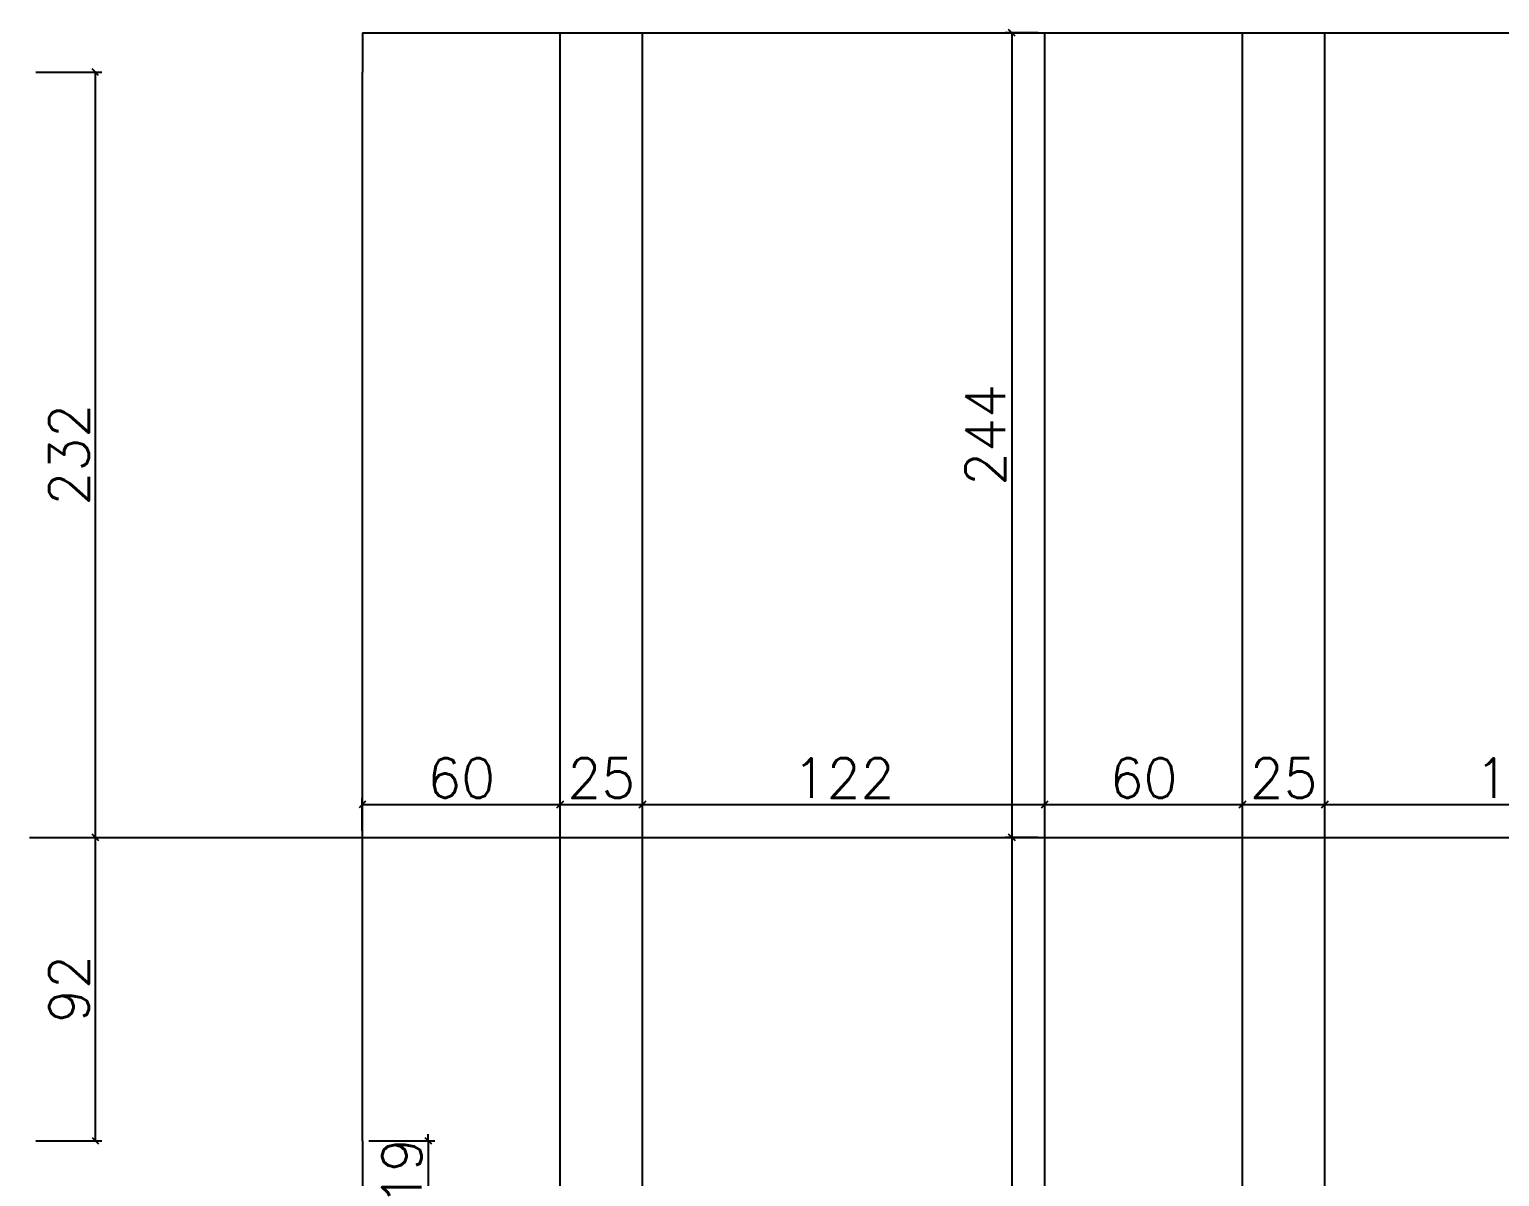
# Model space of a CAD drawing. Extents: x -40810 to 33675, y -2018 to 21213.
# Drawn here: x 13859.9 to 14305.9, y 14821.1 to 15169 of the extents above; entities that cross this region are included whole.
import ezdxf

# ---------------------------------------------------------------- set-up
doc = ezdxf.new("R2010")
doc.units = 0
doc.layers.get('0').update_dxf_attribs({"color": 1, "lineweight": 9})
doc.layers.add('P-NOTAS', color=7, linetype='Continuous')
doc.layers.add('Painéis', color=255, linetype='Continuous')
doc.styles.add('Romans', font='romans.shx', dxfattribs={"height": 12})
doc.dimstyles.new('cotas', dxfattribs={"dimtxt": 9, "dimasz": 2, "dimexe": 2, "dimexo": 2, "dimgap": 2, "dimtad": 1, "dimdec": 1, "dimzin": 12, "dimdsep": 46, "dimtxsty": 'Romans', "dimblk": 'OBLIQUE', "dimcen": 9, "dimclrd": 4, "dimclre": 4, "dimclrt": 240, "dimaunit": 1, "dimadec": 8, "dimazin": 3, "dimtfac": 1, "dimtdec": 1, "dimtix": 1, "dimtmove": 0, "dimatfit": 2, "dimldrblk": 'OBLIQUE', "dimfxl": 1, "dimtolj": 1, "dimtzin": 0, "dimlwd": -1, "dimlwe": -1, "dimarcsym": 0})

# ---------------------------------------------------------------- blocks, each defined once
blk = doc.blocks.new('_Oblique')
at = {"color": 0, "linetype": 'ByBlock', "lineweight": -2}
blk.add_line((-0.5, -0.5), (0.5, 0.5), dxfattribs=at)
blk = doc.blocks.new('*D3854')
at = {"layer": 'Defpoints', "color": 0, "linetype": 'Continuous', "ltscale": 30, "transparency": 16777216}
for p in [(13859.91, 14924.01), (13859.91, 14832.03), (13879.91, 14832.03)]:
    blk.add_point(p, dxfattribs=at)
at = {"layer": 'P-NOTAS', "color": 4, "linetype": 'Continuous', "ltscale": 30, "transparency": 16777216}
for p, q in [((13861.91, 14924.01), (13881.91, 14924.01)), ((13879.91, 14924.01), (13879.91, 14832.03)), ((13861.91, 14832.03), (13881.91, 14832.03))]:
    blk.add_line(p, q, dxfattribs=at)
at = {"layer": 'P-NOTAS', "color": 4, "linetype": 'Continuous', "ltscale": 30, "transparency": 16777216, "xscale": 2, "yscale": 2, "zscale": 2}
for p, rotation in [((13879.91, 14924.01), 90), ((13879.91, 14832.03), 270)]:
    blk.add_blockref('_Oblique', p, dxfattribs=dict(at, rotation=rotation))
at = {"layer": 'P-NOTAS', "color": 240, "linetype": 'Continuous', "ltscale": 30, "transparency": 16777216, "insert": (13871.91, 14878.02), "char_height": 12, "attachment_point": 5, "rotation": 90, "style": 'Romans'}
blk.add_mtext('\\A1;92', dxfattribs=at)
blk = doc.blocks.new('*D3856')
at = {"layer": 'Defpoints', "color": 0, "linetype": 'Continuous', "ltscale": 30, "transparency": 16777216}
for p in [(13960.91, 14832.03), (13960.91, 14813.03), (13980.91, 14813.03)]:
    blk.add_point(p, dxfattribs=at)
at = {"layer": 'P-NOTAS', "color": 4, "linetype": 'Continuous', "ltscale": 30, "transparency": 16777216}
for p, q in [((13980.91, 14832.03), (13980.91, 14834.03)), ((13962.91, 14832.03), (13982.91, 14832.03)), ((13980.91, 14832.03), (13980.91, 14813.03)), ((13962.91, 14813.03), (13982.91, 14813.03)), ((13980.91, 14813.03), (13980.91, 14811.03))]:
    blk.add_line(p, q, dxfattribs=at)
at = {"layer": 'P-NOTAS', "color": 4, "linetype": 'Continuous', "ltscale": 30, "transparency": 16777216, "xscale": 2, "yscale": 2, "zscale": 2}
for p, rotation in [((13980.91, 14832.03), 270), ((13980.91, 14813.03), 90)]:
    blk.add_blockref('_Oblique', p, dxfattribs=dict(at, rotation=rotation))
at = {"layer": 'P-NOTAS', "color": 240, "linetype": 'Continuous', "ltscale": 30, "transparency": 16777216, "insert": (13972.91, 14822.53), "char_height": 12, "attachment_point": 5, "rotation": 90, "style": 'Romans'}
blk.add_mtext('\\A1;19', dxfattribs=at)
blk = doc.blocks.new('*D3857')
at = {"layer": 'Defpoints', "color": 0, "linetype": 'Continuous', "ltscale": 30, "transparency": 16777216}
for p in [(13859.91, 15156.02), (13859.91, 14924.01), (13879.91, 14924.01)]:
    blk.add_point(p, dxfattribs=at)
at = {"layer": 'P-NOTAS', "color": 4, "linetype": 'Continuous', "ltscale": 30, "transparency": 16777216}
for p, q in [((13861.91, 15156.02), (13881.91, 15156.02)), ((13879.91, 15156.02), (13879.91, 14924.01)), ((13861.91, 14924.01), (13881.91, 14924.01))]:
    blk.add_line(p, q, dxfattribs=at)
at = {"layer": 'P-NOTAS', "color": 4, "linetype": 'Continuous', "ltscale": 30, "transparency": 16777216, "xscale": 2, "yscale": 2, "zscale": 2}
for p, rotation in [((13879.91, 15156.02), 90), ((13879.91, 14924.01), 270)]:
    blk.add_blockref('_Oblique', p, dxfattribs=dict(at, rotation=rotation))
at = {"layer": 'P-NOTAS', "color": 240, "linetype": 'Continuous', "ltscale": 30, "transparency": 16777216, "insert": (13871.91, 15040.02), "char_height": 12, "attachment_point": 5, "rotation": 90, "style": 'Romans'}
blk.add_mtext('\\A1;232', dxfattribs=at)
blk = doc.blocks.new('*D3858')
at = {"layer": 'Defpoints', "color": 0, "linetype": 'Continuous', "ltscale": 30, "transparency": 16777216}
for p in [(14167.91, 14924.01), (14157.91, 14680.01), (14167.91, 14680.01)]:
    blk.add_point(p, dxfattribs=at)
at = {"layer": 'P-NOTAS', "color": 4, "linetype": 'Continuous', "ltscale": 30, "transparency": 16777216}
for p, q in [((14165.91, 14924.01), (14155.91, 14924.01)), ((14157.91, 14924.01), (14157.91, 14680.01)), ((14165.91, 14680.01), (14155.91, 14680.01))]:
    blk.add_line(p, q, dxfattribs=at)
at = {"layer": 'P-NOTAS', "color": 4, "linetype": 'Continuous', "ltscale": 30, "transparency": 16777216, "xscale": 2, "yscale": 2, "zscale": 2}
for p, rotation in [((14157.91, 14924.01), 90), ((14157.91, 14680.01), 270)]:
    blk.add_blockref('_Oblique', p, dxfattribs=dict(at, rotation=rotation))
at = {"layer": 'P-NOTAS', "color": 240, "linetype": 'Continuous', "ltscale": 30, "transparency": 16777216, "insert": (14149.91, 14802.01), "char_height": 12, "attachment_point": 5, "rotation": 90, "style": 'Romans'}
blk.add_mtext('\\A1;244', dxfattribs=at)
blk = doc.blocks.new('*D3859')
at = {"layer": 'Defpoints', "color": 0, "linetype": 'Continuous', "ltscale": 30, "transparency": 16777216}
for p in [(14167.91, 15168.01), (14157.91, 14924.01), (14167.91, 14924.01)]:
    blk.add_point(p, dxfattribs=at)
at = {"layer": 'P-NOTAS', "color": 4, "linetype": 'Continuous', "ltscale": 30, "transparency": 16777216}
for p, q in [((14165.91, 15168.01), (14155.91, 15168.01)), ((14157.91, 15168.01), (14157.91, 14924.01)), ((14165.91, 14924.01), (14155.91, 14924.01))]:
    blk.add_line(p, q, dxfattribs=at)
at = {"layer": 'P-NOTAS', "color": 4, "linetype": 'Continuous', "ltscale": 30, "transparency": 16777216, "xscale": 2, "yscale": 2, "zscale": 2}
for p, rotation in [((14157.91, 15168.01), 90), ((14157.91, 14924.01), 270)]:
    blk.add_blockref('_Oblique', p, dxfattribs=dict(at, rotation=rotation))
at = {"layer": 'P-NOTAS', "color": 240, "linetype": 'Continuous', "ltscale": 30, "transparency": 16777216, "insert": (14149.91, 15046.01), "char_height": 12, "attachment_point": 5, "rotation": 90, "style": 'Romans'}
blk.add_mtext('\\A1;244', dxfattribs=at)
blk = doc.blocks.new('*D3861')
at = {"layer": 'Defpoints', "color": 0, "linetype": 'Continuous', "ltscale": 30, "transparency": 16777216}
for p in [(14020.91, 14933.98), (13960.91, 14923.98), (14020.91, 14923.98)]:
    blk.add_point(p, dxfattribs=at)
at = {"layer": 'P-NOTAS', "color": 4, "linetype": 'Continuous', "ltscale": 30, "transparency": 16777216}
for p, q in [((13960.91, 14925.98), (13960.91, 14935.98)), ((13960.91, 14933.98), (14020.91, 14933.98)), ((14020.91, 14925.98), (14020.91, 14935.98))]:
    blk.add_line(p, q, dxfattribs=at)
at = {"layer": 'P-NOTAS', "color": 4, "linetype": 'Continuous', "ltscale": 30, "transparency": 16777216, "xscale": 2, "yscale": 2, "zscale": 2, "rotation": 180}
blk.add_blockref('_Oblique', (13960.91, 14933.98), dxfattribs=at)
at = {"layer": 'P-NOTAS', "color": 4, "linetype": 'Continuous', "ltscale": 30, "transparency": 16777216, "xscale": 2, "yscale": 2, "zscale": 2}
blk.add_blockref('_Oblique', (14020.91, 14933.98), dxfattribs=at)
at = {"layer": 'P-NOTAS', "color": 240, "linetype": 'Continuous', "ltscale": 30, "transparency": 16777216, "insert": (13990.91, 14941.98), "char_height": 12, "attachment_point": 5, "style": 'Romans'}
blk.add_mtext('\\A1;60', dxfattribs=at)
blk = doc.blocks.new('*D3862')
at = {"layer": 'Defpoints', "color": 0, "linetype": 'Continuous', "ltscale": 30, "transparency": 16777216}
for p in [(14045.91, 14933.98), (14020.91, 14923.98), (14045.91, 14923.98)]:
    blk.add_point(p, dxfattribs=at)
at = {"layer": 'P-NOTAS', "color": 4, "linetype": 'Continuous', "ltscale": 30, "transparency": 16777216}
for p, q in [((14020.91, 14925.98), (14020.91, 14935.98)), ((14020.91, 14933.98), (14045.91, 14933.98)), ((14045.91, 14925.98), (14045.91, 14935.98))]:
    blk.add_line(p, q, dxfattribs=at)
at = {"layer": 'P-NOTAS', "color": 4, "linetype": 'Continuous', "ltscale": 30, "transparency": 16777216, "xscale": 2, "yscale": 2, "zscale": 2, "rotation": 180}
blk.add_blockref('_Oblique', (14020.91, 14933.98), dxfattribs=at)
at = {"layer": 'P-NOTAS', "color": 4, "linetype": 'Continuous', "ltscale": 30, "transparency": 16777216, "xscale": 2, "yscale": 2, "zscale": 2}
blk.add_blockref('_Oblique', (14045.91, 14933.98), dxfattribs=at)
at = {"layer": 'P-NOTAS', "color": 240, "linetype": 'Continuous', "ltscale": 30, "transparency": 16777216, "insert": (14033.41, 14941.98), "char_height": 12, "attachment_point": 5, "style": 'Romans'}
blk.add_mtext('\\A1;25', dxfattribs=at)
blk = doc.blocks.new('*D3863')
at = {"layer": 'Defpoints', "color": 0, "linetype": 'Continuous', "ltscale": 30, "transparency": 16777216}
for p in [(14167.91, 14933.98), (14045.91, 14923.98), (14167.91, 14923.98)]:
    blk.add_point(p, dxfattribs=at)
at = {"layer": 'P-NOTAS', "color": 4, "linetype": 'Continuous', "ltscale": 30, "transparency": 16777216}
for p, q in [((14045.91, 14925.98), (14045.91, 14935.98)), ((14045.91, 14933.98), (14167.91, 14933.98)), ((14167.91, 14925.98), (14167.91, 14935.98))]:
    blk.add_line(p, q, dxfattribs=at)
at = {"layer": 'P-NOTAS', "color": 4, "linetype": 'Continuous', "ltscale": 30, "transparency": 16777216, "xscale": 2, "yscale": 2, "zscale": 2, "rotation": 180}
blk.add_blockref('_Oblique', (14045.91, 14933.98), dxfattribs=at)
at = {"layer": 'P-NOTAS', "color": 4, "linetype": 'Continuous', "ltscale": 30, "transparency": 16777216, "xscale": 2, "yscale": 2, "zscale": 2}
blk.add_blockref('_Oblique', (14167.91, 14933.98), dxfattribs=at)
at = {"layer": 'P-NOTAS', "color": 240, "linetype": 'Continuous', "ltscale": 30, "transparency": 16777216, "insert": (14106.91, 14941.98), "char_height": 12, "attachment_point": 5, "style": 'Romans'}
blk.add_mtext('\\A1;122', dxfattribs=at)
blk = doc.blocks.new('*D3864')
at = {"layer": 'Defpoints', "color": 0, "linetype": 'Continuous', "ltscale": 30, "transparency": 16777216}
for p in [(14227.91, 14933.98), (14167.91, 14923.98), (14227.91, 14923.98)]:
    blk.add_point(p, dxfattribs=at)
at = {"layer": 'P-NOTAS', "color": 4, "linetype": 'Continuous', "ltscale": 30, "transparency": 16777216}
for p, q in [((14167.91, 14925.98), (14167.91, 14935.98)), ((14167.91, 14933.98), (14227.91, 14933.98)), ((14227.91, 14925.98), (14227.91, 14935.98))]:
    blk.add_line(p, q, dxfattribs=at)
at = {"layer": 'P-NOTAS', "color": 4, "linetype": 'Continuous', "ltscale": 30, "transparency": 16777216, "xscale": 2, "yscale": 2, "zscale": 2, "rotation": 180}
blk.add_blockref('_Oblique', (14167.91, 14933.98), dxfattribs=at)
at = {"layer": 'P-NOTAS', "color": 4, "linetype": 'Continuous', "ltscale": 30, "transparency": 16777216, "xscale": 2, "yscale": 2, "zscale": 2}
blk.add_blockref('_Oblique', (14227.91, 14933.98), dxfattribs=at)
at = {"layer": 'P-NOTAS', "color": 240, "linetype": 'Continuous', "ltscale": 30, "transparency": 16777216, "insert": (14197.91, 14941.98), "char_height": 12, "attachment_point": 5, "style": 'Romans'}
blk.add_mtext('\\A1;60', dxfattribs=at)
blk = doc.blocks.new('*D3865')
at = {"layer": 'Defpoints', "color": 0, "linetype": 'Continuous', "ltscale": 30, "transparency": 16777216}
for p in [(14252.91, 14933.98), (14227.91, 14923.98), (14252.91, 14923.98)]:
    blk.add_point(p, dxfattribs=at)
at = {"layer": 'P-NOTAS', "color": 4, "linetype": 'Continuous', "ltscale": 30, "transparency": 16777216}
for p, q in [((14227.91, 14925.98), (14227.91, 14935.98)), ((14227.91, 14933.98), (14252.91, 14933.98)), ((14252.91, 14925.98), (14252.91, 14935.98))]:
    blk.add_line(p, q, dxfattribs=at)
at = {"layer": 'P-NOTAS', "color": 4, "linetype": 'Continuous', "ltscale": 30, "transparency": 16777216, "xscale": 2, "yscale": 2, "zscale": 2, "rotation": 180}
blk.add_blockref('_Oblique', (14227.91, 14933.98), dxfattribs=at)
at = {"layer": 'P-NOTAS', "color": 4, "linetype": 'Continuous', "ltscale": 30, "transparency": 16777216, "xscale": 2, "yscale": 2, "zscale": 2}
blk.add_blockref('_Oblique', (14252.91, 14933.98), dxfattribs=at)
at = {"layer": 'P-NOTAS', "color": 240, "linetype": 'Continuous', "ltscale": 30, "transparency": 16777216, "insert": (14240.41, 14941.98), "char_height": 12, "attachment_point": 5, "style": 'Romans'}
blk.add_mtext('\\A1;25', dxfattribs=at)
blk = doc.blocks.new('*D3866')
at = {"layer": 'Defpoints', "color": 0, "linetype": 'Continuous', "ltscale": 30, "transparency": 16777216}
for p in [(14374.91, 14933.98), (14252.91, 14923.98), (14374.91, 14923.98)]:
    blk.add_point(p, dxfattribs=at)
at = {"layer": 'P-NOTAS', "color": 4, "linetype": 'Continuous', "ltscale": 30, "transparency": 16777216}
for p, q in [((14252.91, 14925.98), (14252.91, 14935.98)), ((14252.91, 14933.98), (14374.91, 14933.98)), ((14374.91, 14925.98), (14374.91, 14935.98))]:
    blk.add_line(p, q, dxfattribs=at)
at = {"layer": 'P-NOTAS', "color": 4, "linetype": 'Continuous', "ltscale": 30, "transparency": 16777216, "xscale": 2, "yscale": 2, "zscale": 2, "rotation": 180}
blk.add_blockref('_Oblique', (14252.91, 14933.98), dxfattribs=at)
at = {"layer": 'P-NOTAS', "color": 4, "linetype": 'Continuous', "ltscale": 30, "transparency": 16777216, "xscale": 2, "yscale": 2, "zscale": 2}
blk.add_blockref('_Oblique', (14374.91, 14933.98), dxfattribs=at)
at = {"layer": 'P-NOTAS', "color": 240, "linetype": 'Continuous', "ltscale": 30, "transparency": 16777216, "insert": (14313.91, 14941.98), "char_height": 12, "attachment_point": 5, "style": 'Romans'}
blk.add_mtext('\\A1;122', dxfattribs=at)
blk = doc.blocks.new('*D6392')
at = {"layer": 'Defpoints', "color": 0, "ltscale": 30, "transparency": 16777216}
for p in [(13859.91, 14924.01), (13859.91, 14832.03), (13879.91, 14832.03)]:
    blk.add_point(p, dxfattribs=at)
at = {"layer": 'P-NOTAS', "color": 4, "ltscale": 30, "transparency": 16777216}
for p, q in [((13861.91, 14924.01), (13881.91, 14924.01)), ((13879.91, 14924.01), (13879.91, 14832.03)), ((13861.91, 14832.03), (13881.91, 14832.03))]:
    blk.add_line(p, q, dxfattribs=at)
at = {"layer": 'P-NOTAS', "color": 4, "ltscale": 30, "transparency": 16777216, "xscale": 2, "yscale": 2, "zscale": 2}
for p, rotation in [((13879.91, 14924.01), 90), ((13879.91, 14832.03), 270)]:
    blk.add_blockref('_Oblique', p, dxfattribs=dict(at, rotation=rotation))
at = {"layer": 'P-NOTAS', "color": 240, "ltscale": 30, "transparency": 16777216, "insert": (13871.91, 14878.02), "char_height": 12, "attachment_point": 5, "rotation": 90, "style": 'Romans'}
blk.add_mtext('\\A1;92', dxfattribs=at)
blk = doc.blocks.new('*D6394')
at = {"layer": 'Defpoints', "color": 0, "ltscale": 30, "transparency": 16777216}
for p in [(13960.91, 14832.03), (13960.91, 14813.03), (13980.91, 14813.03)]:
    blk.add_point(p, dxfattribs=at)
at = {"layer": 'P-NOTAS', "color": 4, "ltscale": 30, "transparency": 16777216}
for p, q in [((13980.91, 14832.03), (13980.91, 14834.03)), ((13962.91, 14832.03), (13982.91, 14832.03)), ((13980.91, 14832.03), (13980.91, 14813.03)), ((13962.91, 14813.03), (13982.91, 14813.03)), ((13980.91, 14813.03), (13980.91, 14811.03))]:
    blk.add_line(p, q, dxfattribs=at)
at = {"layer": 'P-NOTAS', "color": 4, "ltscale": 30, "transparency": 16777216, "xscale": 2, "yscale": 2, "zscale": 2}
for p, rotation in [((13980.91, 14832.03), 270), ((13980.91, 14813.03), 90)]:
    blk.add_blockref('_Oblique', p, dxfattribs=dict(at, rotation=rotation))
at = {"layer": 'P-NOTAS', "color": 240, "ltscale": 30, "transparency": 16777216, "insert": (13972.91, 14822.53), "char_height": 12, "attachment_point": 5, "rotation": 90, "style": 'Romans'}
blk.add_mtext('\\A1;19', dxfattribs=at)
blk = doc.blocks.new('*D6395')
at = {"layer": 'Defpoints', "color": 0, "ltscale": 30, "transparency": 16777216}
for p in [(13859.91, 15156.02), (13859.91, 14924.01), (13879.91, 14924.01)]:
    blk.add_point(p, dxfattribs=at)
at = {"layer": 'P-NOTAS', "color": 4, "ltscale": 30, "transparency": 16777216}
for p, q in [((13861.91, 15156.02), (13881.91, 15156.02)), ((13879.91, 15156.02), (13879.91, 14924.01)), ((13861.91, 14924.01), (13881.91, 14924.01))]:
    blk.add_line(p, q, dxfattribs=at)
at = {"layer": 'P-NOTAS', "color": 4, "ltscale": 30, "transparency": 16777216, "xscale": 2, "yscale": 2, "zscale": 2}
for p, rotation in [((13879.91, 15156.02), 90), ((13879.91, 14924.01), 270)]:
    blk.add_blockref('_Oblique', p, dxfattribs=dict(at, rotation=rotation))
at = {"layer": 'P-NOTAS', "color": 240, "ltscale": 30, "transparency": 16777216, "insert": (13871.91, 15040.02), "char_height": 12, "attachment_point": 5, "rotation": 90, "style": 'Romans'}
blk.add_mtext('\\A1;232', dxfattribs=at)
blk = doc.blocks.new('*D6396')
at = {"layer": 'Defpoints', "color": 0, "ltscale": 30, "transparency": 16777216}
for p in [(14167.91, 14924.01), (14157.91, 14680.01), (14167.91, 14680.01)]:
    blk.add_point(p, dxfattribs=at)
at = {"layer": 'P-NOTAS', "color": 4, "ltscale": 30, "transparency": 16777216}
for p, q in [((14165.91, 14924.01), (14155.91, 14924.01)), ((14157.91, 14924.01), (14157.91, 14680.01)), ((14165.91, 14680.01), (14155.91, 14680.01))]:
    blk.add_line(p, q, dxfattribs=at)
at = {"layer": 'P-NOTAS', "color": 4, "ltscale": 30, "transparency": 16777216, "xscale": 2, "yscale": 2, "zscale": 2}
for p, rotation in [((14157.91, 14924.01), 90), ((14157.91, 14680.01), 270)]:
    blk.add_blockref('_Oblique', p, dxfattribs=dict(at, rotation=rotation))
at = {"layer": 'P-NOTAS', "color": 240, "ltscale": 30, "transparency": 16777216, "insert": (14149.91, 14802.01), "char_height": 12, "attachment_point": 5, "rotation": 90, "style": 'Romans'}
blk.add_mtext('\\A1;244', dxfattribs=at)
blk = doc.blocks.new('*D6397')
at = {"layer": 'Defpoints', "color": 0, "ltscale": 30, "transparency": 16777216}
for p in [(14167.91, 15168.01), (14157.91, 14924.01), (14167.91, 14924.01)]:
    blk.add_point(p, dxfattribs=at)
at = {"layer": 'P-NOTAS', "color": 4, "ltscale": 30, "transparency": 16777216}
for p, q in [((14165.91, 15168.01), (14155.91, 15168.01)), ((14157.91, 15168.01), (14157.91, 14924.01)), ((14165.91, 14924.01), (14155.91, 14924.01))]:
    blk.add_line(p, q, dxfattribs=at)
at = {"layer": 'P-NOTAS', "color": 4, "ltscale": 30, "transparency": 16777216, "xscale": 2, "yscale": 2, "zscale": 2}
for p, rotation in [((14157.91, 15168.01), 90), ((14157.91, 14924.01), 270)]:
    blk.add_blockref('_Oblique', p, dxfattribs=dict(at, rotation=rotation))
at = {"layer": 'P-NOTAS', "color": 240, "ltscale": 30, "transparency": 16777216, "insert": (14149.91, 15046.01), "char_height": 12, "attachment_point": 5, "rotation": 90, "style": 'Romans'}
blk.add_mtext('\\A1;244', dxfattribs=at)
blk = doc.blocks.new('*D6399')
at = {"layer": 'Defpoints', "color": 0, "ltscale": 30, "transparency": 16777216}
for p in [(14020.91, 14933.98), (13960.91, 14923.98), (14020.91, 14923.98)]:
    blk.add_point(p, dxfattribs=at)
at = {"layer": 'P-NOTAS', "color": 4, "ltscale": 30, "transparency": 16777216}
for p, q in [((13960.91, 14925.98), (13960.91, 14935.98)), ((13960.91, 14933.98), (14020.91, 14933.98)), ((14020.91, 14925.98), (14020.91, 14935.98))]:
    blk.add_line(p, q, dxfattribs=at)
at = {"layer": 'P-NOTAS', "color": 4, "ltscale": 30, "transparency": 16777216, "xscale": 2, "yscale": 2, "zscale": 2, "rotation": 180}
blk.add_blockref('_Oblique', (13960.91, 14933.98), dxfattribs=at)
at = {"layer": 'P-NOTAS', "color": 4, "ltscale": 30, "transparency": 16777216, "xscale": 2, "yscale": 2, "zscale": 2}
blk.add_blockref('_Oblique', (14020.91, 14933.98), dxfattribs=at)
at = {"layer": 'P-NOTAS', "color": 240, "ltscale": 30, "transparency": 16777216, "insert": (13990.91, 14941.98), "char_height": 12, "attachment_point": 5, "style": 'Romans'}
blk.add_mtext('\\A1;60', dxfattribs=at)
blk = doc.blocks.new('*D6400')
at = {"layer": 'Defpoints', "color": 0, "ltscale": 30, "transparency": 16777216}
for p in [(14045.91, 14933.98), (14020.91, 14923.98), (14045.91, 14923.98)]:
    blk.add_point(p, dxfattribs=at)
at = {"layer": 'P-NOTAS', "color": 4, "ltscale": 30, "transparency": 16777216}
for p, q in [((14020.91, 14925.98), (14020.91, 14935.98)), ((14020.91, 14933.98), (14045.91, 14933.98)), ((14045.91, 14925.98), (14045.91, 14935.98))]:
    blk.add_line(p, q, dxfattribs=at)
at = {"layer": 'P-NOTAS', "color": 4, "ltscale": 30, "transparency": 16777216, "xscale": 2, "yscale": 2, "zscale": 2, "rotation": 180}
blk.add_blockref('_Oblique', (14020.91, 14933.98), dxfattribs=at)
at = {"layer": 'P-NOTAS', "color": 4, "ltscale": 30, "transparency": 16777216, "xscale": 2, "yscale": 2, "zscale": 2}
blk.add_blockref('_Oblique', (14045.91, 14933.98), dxfattribs=at)
at = {"layer": 'P-NOTAS', "color": 240, "ltscale": 30, "transparency": 16777216, "insert": (14033.41, 14941.98), "char_height": 12, "attachment_point": 5, "style": 'Romans'}
blk.add_mtext('\\A1;25', dxfattribs=at)
blk = doc.blocks.new('*D6401')
at = {"layer": 'Defpoints', "color": 0, "ltscale": 30, "transparency": 16777216}
for p in [(14167.91, 14933.98), (14045.91, 14923.98), (14167.91, 14923.98)]:
    blk.add_point(p, dxfattribs=at)
at = {"layer": 'P-NOTAS', "color": 4, "ltscale": 30, "transparency": 16777216}
for p, q in [((14045.91, 14925.98), (14045.91, 14935.98)), ((14045.91, 14933.98), (14167.91, 14933.98)), ((14167.91, 14925.98), (14167.91, 14935.98))]:
    blk.add_line(p, q, dxfattribs=at)
at = {"layer": 'P-NOTAS', "color": 4, "ltscale": 30, "transparency": 16777216, "xscale": 2, "yscale": 2, "zscale": 2, "rotation": 180}
blk.add_blockref('_Oblique', (14045.91, 14933.98), dxfattribs=at)
at = {"layer": 'P-NOTAS', "color": 4, "ltscale": 30, "transparency": 16777216, "xscale": 2, "yscale": 2, "zscale": 2}
blk.add_blockref('_Oblique', (14167.91, 14933.98), dxfattribs=at)
at = {"layer": 'P-NOTAS', "color": 240, "ltscale": 30, "transparency": 16777216, "insert": (14106.91, 14941.98), "char_height": 12, "attachment_point": 5, "style": 'Romans'}
blk.add_mtext('\\A1;122', dxfattribs=at)
blk = doc.blocks.new('*D6402')
at = {"layer": 'Defpoints', "color": 0, "ltscale": 30, "transparency": 16777216}
for p in [(14227.91, 14933.98), (14167.91, 14923.98), (14227.91, 14923.98)]:
    blk.add_point(p, dxfattribs=at)
at = {"layer": 'P-NOTAS', "color": 4, "ltscale": 30, "transparency": 16777216}
for p, q in [((14167.91, 14925.98), (14167.91, 14935.98)), ((14167.91, 14933.98), (14227.91, 14933.98)), ((14227.91, 14925.98), (14227.91, 14935.98))]:
    blk.add_line(p, q, dxfattribs=at)
at = {"layer": 'P-NOTAS', "color": 4, "ltscale": 30, "transparency": 16777216, "xscale": 2, "yscale": 2, "zscale": 2, "rotation": 180}
blk.add_blockref('_Oblique', (14167.91, 14933.98), dxfattribs=at)
at = {"layer": 'P-NOTAS', "color": 4, "ltscale": 30, "transparency": 16777216, "xscale": 2, "yscale": 2, "zscale": 2}
blk.add_blockref('_Oblique', (14227.91, 14933.98), dxfattribs=at)
at = {"layer": 'P-NOTAS', "color": 240, "ltscale": 30, "transparency": 16777216, "insert": (14197.91, 14941.98), "char_height": 12, "attachment_point": 5, "style": 'Romans'}
blk.add_mtext('\\A1;60', dxfattribs=at)
blk = doc.blocks.new('*D6403')
at = {"layer": 'Defpoints', "color": 0, "ltscale": 30, "transparency": 16777216}
for p in [(14252.91, 14933.98), (14227.91, 14923.98), (14252.91, 14923.98)]:
    blk.add_point(p, dxfattribs=at)
at = {"layer": 'P-NOTAS', "color": 4, "ltscale": 30, "transparency": 16777216}
for p, q in [((14227.91, 14925.98), (14227.91, 14935.98)), ((14227.91, 14933.98), (14252.91, 14933.98)), ((14252.91, 14925.98), (14252.91, 14935.98))]:
    blk.add_line(p, q, dxfattribs=at)
at = {"layer": 'P-NOTAS', "color": 4, "ltscale": 30, "transparency": 16777216, "xscale": 2, "yscale": 2, "zscale": 2, "rotation": 180}
blk.add_blockref('_Oblique', (14227.91, 14933.98), dxfattribs=at)
at = {"layer": 'P-NOTAS', "color": 4, "ltscale": 30, "transparency": 16777216, "xscale": 2, "yscale": 2, "zscale": 2}
blk.add_blockref('_Oblique', (14252.91, 14933.98), dxfattribs=at)
at = {"layer": 'P-NOTAS', "color": 240, "ltscale": 30, "transparency": 16777216, "insert": (14240.41, 14941.98), "char_height": 12, "attachment_point": 5, "style": 'Romans'}
blk.add_mtext('\\A1;25', dxfattribs=at)
blk = doc.blocks.new('*D6404')
at = {"layer": 'Defpoints', "color": 0, "ltscale": 30, "transparency": 16777216}
for p in [(14374.91, 14933.98), (14252.91, 14923.98), (14374.91, 14923.98)]:
    blk.add_point(p, dxfattribs=at)
at = {"layer": 'P-NOTAS', "color": 4, "ltscale": 30, "transparency": 16777216}
for p, q in [((14252.91, 14925.98), (14252.91, 14935.98)), ((14252.91, 14933.98), (14374.91, 14933.98)), ((14374.91, 14925.98), (14374.91, 14935.98))]:
    blk.add_line(p, q, dxfattribs=at)
at = {"layer": 'P-NOTAS', "color": 4, "ltscale": 30, "transparency": 16777216, "xscale": 2, "yscale": 2, "zscale": 2, "rotation": 180}
blk.add_blockref('_Oblique', (14252.91, 14933.98), dxfattribs=at)
at = {"layer": 'P-NOTAS', "color": 4, "ltscale": 30, "transparency": 16777216, "xscale": 2, "yscale": 2, "zscale": 2}
blk.add_blockref('_Oblique', (14374.91, 14933.98), dxfattribs=at)
at = {"layer": 'P-NOTAS', "color": 240, "ltscale": 30, "transparency": 16777216, "insert": (14313.91, 14941.98), "char_height": 12, "attachment_point": 5, "style": 'Romans'}
blk.add_mtext('\\A1;122', dxfattribs=at)
blk = doc.blocks.new('*D6576')
at = {"layer": 'Defpoints', "color": 0, "ltscale": 30, "transparency": 16777216}
for p in [(13859.91, 14924.01), (13859.91, 14832.03), (13879.91, 14832.03)]:
    blk.add_point(p, dxfattribs=at)
at = {"layer": 'P-NOTAS', "color": 4, "ltscale": 30, "transparency": 16777216}
for p, q in [((13861.91, 14924.01), (13881.91, 14924.01)), ((13879.91, 14924.01), (13879.91, 14832.03)), ((13861.91, 14832.03), (13881.91, 14832.03))]:
    blk.add_line(p, q, dxfattribs=at)
at = {"layer": 'P-NOTAS', "color": 4, "ltscale": 30, "transparency": 16777216, "xscale": 2, "yscale": 2, "zscale": 2}
for p, rotation in [((13879.91, 14924.01), 90), ((13879.91, 14832.03), 270)]:
    blk.add_blockref('_Oblique', p, dxfattribs=dict(at, rotation=rotation))
at = {"layer": 'P-NOTAS', "color": 240, "ltscale": 30, "transparency": 16777216, "insert": (13871.91, 14878.02), "char_height": 12, "attachment_point": 5, "rotation": 90, "style": 'Romans'}
blk.add_mtext('\\A1;92', dxfattribs=at)
blk = doc.blocks.new('*D6578')
at = {"layer": 'Defpoints', "color": 0, "ltscale": 30, "transparency": 16777216}
for p in [(13960.91, 14832.03), (13960.91, 14813.03), (13980.91, 14813.03)]:
    blk.add_point(p, dxfattribs=at)
at = {"layer": 'P-NOTAS', "color": 4, "ltscale": 30, "transparency": 16777216}
for p, q in [((13980.91, 14832.03), (13980.91, 14834.03)), ((13962.91, 14832.03), (13982.91, 14832.03)), ((13980.91, 14832.03), (13980.91, 14813.03)), ((13962.91, 14813.03), (13982.91, 14813.03)), ((13980.91, 14813.03), (13980.91, 14811.03))]:
    blk.add_line(p, q, dxfattribs=at)
at = {"layer": 'P-NOTAS', "color": 4, "ltscale": 30, "transparency": 16777216, "xscale": 2, "yscale": 2, "zscale": 2}
for p, rotation in [((13980.91, 14832.03), 270), ((13980.91, 14813.03), 90)]:
    blk.add_blockref('_Oblique', p, dxfattribs=dict(at, rotation=rotation))
at = {"layer": 'P-NOTAS', "color": 240, "ltscale": 30, "transparency": 16777216, "insert": (13972.91, 14822.53), "char_height": 12, "attachment_point": 5, "rotation": 90, "style": 'Romans'}
blk.add_mtext('\\A1;19', dxfattribs=at)
blk = doc.blocks.new('*D6579')
at = {"layer": 'Defpoints', "color": 0, "ltscale": 30, "transparency": 16777216}
for p in [(13859.91, 15156.02), (13859.91, 14924.01), (13879.91, 14924.01)]:
    blk.add_point(p, dxfattribs=at)
at = {"layer": 'P-NOTAS', "color": 4, "ltscale": 30, "transparency": 16777216}
for p, q in [((13861.91, 15156.02), (13881.91, 15156.02)), ((13879.91, 15156.02), (13879.91, 14924.01)), ((13861.91, 14924.01), (13881.91, 14924.01))]:
    blk.add_line(p, q, dxfattribs=at)
at = {"layer": 'P-NOTAS', "color": 4, "ltscale": 30, "transparency": 16777216, "xscale": 2, "yscale": 2, "zscale": 2}
for p, rotation in [((13879.91, 15156.02), 90), ((13879.91, 14924.01), 270)]:
    blk.add_blockref('_Oblique', p, dxfattribs=dict(at, rotation=rotation))
at = {"layer": 'P-NOTAS', "color": 240, "ltscale": 30, "transparency": 16777216, "insert": (13871.91, 15040.02), "char_height": 12, "attachment_point": 5, "rotation": 90, "style": 'Romans'}
blk.add_mtext('\\A1;232', dxfattribs=at)
blk = doc.blocks.new('*D6580')
at = {"layer": 'Defpoints', "color": 0, "ltscale": 30, "transparency": 16777216}
for p in [(14167.91, 14924.01), (14157.91, 14680.01), (14167.91, 14680.01)]:
    blk.add_point(p, dxfattribs=at)
at = {"layer": 'P-NOTAS', "color": 4, "ltscale": 30, "transparency": 16777216}
for p, q in [((14165.91, 14924.01), (14155.91, 14924.01)), ((14157.91, 14924.01), (14157.91, 14680.01)), ((14165.91, 14680.01), (14155.91, 14680.01))]:
    blk.add_line(p, q, dxfattribs=at)
at = {"layer": 'P-NOTAS', "color": 4, "ltscale": 30, "transparency": 16777216, "xscale": 2, "yscale": 2, "zscale": 2}
for p, rotation in [((14157.91, 14924.01), 90), ((14157.91, 14680.01), 270)]:
    blk.add_blockref('_Oblique', p, dxfattribs=dict(at, rotation=rotation))
at = {"layer": 'P-NOTAS', "color": 240, "ltscale": 30, "transparency": 16777216, "insert": (14149.91, 14802.01), "char_height": 12, "attachment_point": 5, "rotation": 90, "style": 'Romans'}
blk.add_mtext('\\A1;244', dxfattribs=at)
blk = doc.blocks.new('*D6581')
at = {"layer": 'Defpoints', "color": 0, "ltscale": 30, "transparency": 16777216}
for p in [(14167.91, 15168.01), (14157.91, 14924.01), (14167.91, 14924.01)]:
    blk.add_point(p, dxfattribs=at)
at = {"layer": 'P-NOTAS', "color": 4, "ltscale": 30, "transparency": 16777216}
for p, q in [((14165.91, 15168.01), (14155.91, 15168.01)), ((14157.91, 15168.01), (14157.91, 14924.01)), ((14165.91, 14924.01), (14155.91, 14924.01))]:
    blk.add_line(p, q, dxfattribs=at)
at = {"layer": 'P-NOTAS', "color": 4, "ltscale": 30, "transparency": 16777216, "xscale": 2, "yscale": 2, "zscale": 2}
for p, rotation in [((14157.91, 15168.01), 90), ((14157.91, 14924.01), 270)]:
    blk.add_blockref('_Oblique', p, dxfattribs=dict(at, rotation=rotation))
at = {"layer": 'P-NOTAS', "color": 240, "ltscale": 30, "transparency": 16777216, "insert": (14149.91, 15046.01), "char_height": 12, "attachment_point": 5, "rotation": 90, "style": 'Romans'}
blk.add_mtext('\\A1;244', dxfattribs=at)
blk = doc.blocks.new('*D6583')
at = {"layer": 'Defpoints', "color": 0, "ltscale": 30, "transparency": 16777216}
for p in [(14020.91, 14933.98), (13960.91, 14923.98), (14020.91, 14923.98)]:
    blk.add_point(p, dxfattribs=at)
at = {"layer": 'P-NOTAS', "color": 4, "ltscale": 30, "transparency": 16777216}
for p, q in [((13960.91, 14925.98), (13960.91, 14935.98)), ((13960.91, 14933.98), (14020.91, 14933.98)), ((14020.91, 14925.98), (14020.91, 14935.98))]:
    blk.add_line(p, q, dxfattribs=at)
at = {"layer": 'P-NOTAS', "color": 4, "ltscale": 30, "transparency": 16777216, "xscale": 2, "yscale": 2, "zscale": 2, "rotation": 180}
blk.add_blockref('_Oblique', (13960.91, 14933.98), dxfattribs=at)
at = {"layer": 'P-NOTAS', "color": 4, "ltscale": 30, "transparency": 16777216, "xscale": 2, "yscale": 2, "zscale": 2}
blk.add_blockref('_Oblique', (14020.91, 14933.98), dxfattribs=at)
at = {"layer": 'P-NOTAS', "color": 240, "ltscale": 30, "transparency": 16777216, "insert": (13990.91, 14941.98), "char_height": 12, "attachment_point": 5, "style": 'Romans'}
blk.add_mtext('\\A1;60', dxfattribs=at)
blk = doc.blocks.new('*D6584')
at = {"layer": 'Defpoints', "color": 0, "ltscale": 30, "transparency": 16777216}
for p in [(14045.91, 14933.98), (14020.91, 14923.98), (14045.91, 14923.98)]:
    blk.add_point(p, dxfattribs=at)
at = {"layer": 'P-NOTAS', "color": 4, "ltscale": 30, "transparency": 16777216}
for p, q in [((14020.91, 14925.98), (14020.91, 14935.98)), ((14020.91, 14933.98), (14045.91, 14933.98)), ((14045.91, 14925.98), (14045.91, 14935.98))]:
    blk.add_line(p, q, dxfattribs=at)
at = {"layer": 'P-NOTAS', "color": 4, "ltscale": 30, "transparency": 16777216, "xscale": 2, "yscale": 2, "zscale": 2, "rotation": 180}
blk.add_blockref('_Oblique', (14020.91, 14933.98), dxfattribs=at)
at = {"layer": 'P-NOTAS', "color": 4, "ltscale": 30, "transparency": 16777216, "xscale": 2, "yscale": 2, "zscale": 2}
blk.add_blockref('_Oblique', (14045.91, 14933.98), dxfattribs=at)
at = {"layer": 'P-NOTAS', "color": 240, "ltscale": 30, "transparency": 16777216, "insert": (14033.41, 14941.98), "char_height": 12, "attachment_point": 5, "style": 'Romans'}
blk.add_mtext('\\A1;25', dxfattribs=at)
blk = doc.blocks.new('*D6585')
at = {"layer": 'Defpoints', "color": 0, "ltscale": 30, "transparency": 16777216}
for p in [(14167.91, 14933.98), (14045.91, 14923.98), (14167.91, 14923.98)]:
    blk.add_point(p, dxfattribs=at)
at = {"layer": 'P-NOTAS', "color": 4, "ltscale": 30, "transparency": 16777216}
for p, q in [((14045.91, 14925.98), (14045.91, 14935.98)), ((14045.91, 14933.98), (14167.91, 14933.98)), ((14167.91, 14925.98), (14167.91, 14935.98))]:
    blk.add_line(p, q, dxfattribs=at)
at = {"layer": 'P-NOTAS', "color": 4, "ltscale": 30, "transparency": 16777216, "xscale": 2, "yscale": 2, "zscale": 2, "rotation": 180}
blk.add_blockref('_Oblique', (14045.91, 14933.98), dxfattribs=at)
at = {"layer": 'P-NOTAS', "color": 4, "ltscale": 30, "transparency": 16777216, "xscale": 2, "yscale": 2, "zscale": 2}
blk.add_blockref('_Oblique', (14167.91, 14933.98), dxfattribs=at)
at = {"layer": 'P-NOTAS', "color": 240, "ltscale": 30, "transparency": 16777216, "insert": (14106.91, 14941.98), "char_height": 12, "attachment_point": 5, "style": 'Romans'}
blk.add_mtext('\\A1;122', dxfattribs=at)
blk = doc.blocks.new('*D6586')
at = {"layer": 'Defpoints', "color": 0, "ltscale": 30, "transparency": 16777216}
for p in [(14227.91, 14933.98), (14167.91, 14923.98), (14227.91, 14923.98)]:
    blk.add_point(p, dxfattribs=at)
at = {"layer": 'P-NOTAS', "color": 4, "ltscale": 30, "transparency": 16777216}
for p, q in [((14167.91, 14925.98), (14167.91, 14935.98)), ((14167.91, 14933.98), (14227.91, 14933.98)), ((14227.91, 14925.98), (14227.91, 14935.98))]:
    blk.add_line(p, q, dxfattribs=at)
at = {"layer": 'P-NOTAS', "color": 4, "ltscale": 30, "transparency": 16777216, "xscale": 2, "yscale": 2, "zscale": 2, "rotation": 180}
blk.add_blockref('_Oblique', (14167.91, 14933.98), dxfattribs=at)
at = {"layer": 'P-NOTAS', "color": 4, "ltscale": 30, "transparency": 16777216, "xscale": 2, "yscale": 2, "zscale": 2}
blk.add_blockref('_Oblique', (14227.91, 14933.98), dxfattribs=at)
at = {"layer": 'P-NOTAS', "color": 240, "ltscale": 30, "transparency": 16777216, "insert": (14197.91, 14941.98), "char_height": 12, "attachment_point": 5, "style": 'Romans'}
blk.add_mtext('\\A1;60', dxfattribs=at)
blk = doc.blocks.new('*D6587')
at = {"layer": 'Defpoints', "color": 0, "ltscale": 30, "transparency": 16777216}
for p in [(14252.91, 14933.98), (14227.91, 14923.98), (14252.91, 14923.98)]:
    blk.add_point(p, dxfattribs=at)
at = {"layer": 'P-NOTAS', "color": 4, "ltscale": 30, "transparency": 16777216}
for p, q in [((14227.91, 14925.98), (14227.91, 14935.98)), ((14227.91, 14933.98), (14252.91, 14933.98)), ((14252.91, 14925.98), (14252.91, 14935.98))]:
    blk.add_line(p, q, dxfattribs=at)
at = {"layer": 'P-NOTAS', "color": 4, "ltscale": 30, "transparency": 16777216, "xscale": 2, "yscale": 2, "zscale": 2, "rotation": 180}
blk.add_blockref('_Oblique', (14227.91, 14933.98), dxfattribs=at)
at = {"layer": 'P-NOTAS', "color": 4, "ltscale": 30, "transparency": 16777216, "xscale": 2, "yscale": 2, "zscale": 2}
blk.add_blockref('_Oblique', (14252.91, 14933.98), dxfattribs=at)
at = {"layer": 'P-NOTAS', "color": 240, "ltscale": 30, "transparency": 16777216, "insert": (14240.41, 14941.98), "char_height": 12, "attachment_point": 5, "style": 'Romans'}
blk.add_mtext('\\A1;25', dxfattribs=at)
blk = doc.blocks.new('*D6588')
at = {"layer": 'Defpoints', "color": 0, "ltscale": 30, "transparency": 16777216}
for p in [(14374.91, 14933.98), (14252.91, 14923.98), (14374.91, 14923.98)]:
    blk.add_point(p, dxfattribs=at)
at = {"layer": 'P-NOTAS', "color": 4, "ltscale": 30, "transparency": 16777216}
for p, q in [((14252.91, 14925.98), (14252.91, 14935.98)), ((14252.91, 14933.98), (14374.91, 14933.98)), ((14374.91, 14925.98), (14374.91, 14935.98))]:
    blk.add_line(p, q, dxfattribs=at)
at = {"layer": 'P-NOTAS', "color": 4, "ltscale": 30, "transparency": 16777216, "xscale": 2, "yscale": 2, "zscale": 2, "rotation": 180}
blk.add_blockref('_Oblique', (14252.91, 14933.98), dxfattribs=at)
at = {"layer": 'P-NOTAS', "color": 4, "ltscale": 30, "transparency": 16777216, "xscale": 2, "yscale": 2, "zscale": 2}
blk.add_blockref('_Oblique', (14374.91, 14933.98), dxfattribs=at)
at = {"layer": 'P-NOTAS', "color": 240, "ltscale": 30, "transparency": 16777216, "insert": (14313.91, 14941.98), "char_height": 12, "attachment_point": 5, "style": 'Romans'}
blk.add_mtext('\\A1;122', dxfattribs=at)

msp = doc.modelspace()

# ---------------------------------------------------------------- linework, layer by layer
at = {"layer": 'Painéis', "linetype": 'Continuous', "ltscale": 30}
for points in [[(13960.913, 15168.009), (13960.913, 15156.025)], [(13960.913, 15168.009), (14459.913, 15168.009)], [(14020.913, 14484.592), (14020.913, 15168.009)], [(14045.913, 14488.952), (14045.913, 15168.009)], [(14167.913, 14510.232), (14167.913, 15168.009)], [(14227.913, 14520.697), (14227.913, 15168.009)], [(14252.913, 14525.057), (14252.913, 15168.009)], [(13960.913, 14832.029), (13960.913, 15156.025)], [(13859.913, 14924.009), (14459.913, 14924.009)], [(13960.913, 14832.029), (13960.913, 14813.029)]]:
    msp.add_lwpolyline(points, dxfattribs=at)
at = {"layer": 'Painéis', "ltscale": 30}
for points in [[(13960.913, 15168.009), (13960.913, 15156.025)], [(13960.913, 15168.009), (14459.913, 15168.009)], [(13960.913, 15168.009), (13960.913, 15156.025)], [(13960.913, 15168.009), (14459.913, 15168.009)], [(14020.913, 14484.592), (14020.913, 15168.009)], [(14020.913, 14484.592), (14020.913, 15168.009)], [(14045.913, 14488.952), (14045.913, 15168.009)], [(14045.913, 14488.952), (14045.913, 15168.009)], [(14167.913, 14510.232), (14167.913, 15168.009)], [(14167.913, 14510.232), (14167.913, 15168.009)], [(14227.913, 14520.697), (14227.913, 15168.009)], [(14227.913, 14520.697), (14227.913, 15168.009)], [(14252.913, 14525.057), (14252.913, 15168.009)], [(14252.913, 14525.057), (14252.913, 15168.009)], [(13960.913, 14832.029), (13960.913, 15156.025)], [(13960.913, 14832.029), (13960.913, 15156.025)], [(13859.913, 14924.009), (14459.913, 14924.009)], [(13859.913, 14924.009), (14459.913, 14924.009)], [(13960.913, 14832.029), (13960.913, 14813.029)], [(13960.913, 14832.029), (13960.913, 14813.029)]]:
    msp.add_lwpolyline(points, dxfattribs=at)

# ---------------------------------------------------------------- dimensions: what is measured, and where the dimension line sits
at = {"layer": 'P-NOTAS', "linetype": 'Continuous', "ltscale": 30}
for base, p1, p2, picture, middle in [((14157.913, 14924.009), (14167.913, 15168.009), (14167.913, 14924.009), '*D3859', (14149.913, 15046.009)), ((13879.913, 14924.009), (13859.913, 15156.025), (13859.913, 14924.009), '*D3857', (13871.913, 15040.017)), ((13879.913, 14832.029), (13859.913, 14924.009), (13859.913, 14832.029), '*D3854', (13871.913, 14878.019)), ((14157.913, 14680.009), (14167.913, 14924.009), (14167.913, 14680.009), '*D3858', (14149.913, 14802.009)), ((13980.913, 14813.029), (13960.913, 14832.029), (13960.913, 14813.029), '*D3856', (13972.913, 14822.529))]:
    dim = msp.add_linear_dim(base=base, p1=p1, p2=p2, angle=90, dimstyle='cotas', dxfattribs=at)
    dim.commit()
    dim.dimension.update_dxf_attribs({"geometry": picture, "text_midpoint": middle})
at = {"layer": 'P-NOTAS', "ltscale": 30}
for base, p1, p2, picture, middle in [((14157.913, 14924.009), (14167.913, 15168.009), (14167.913, 14924.009), '*D6397', (14149.913, 15046.009)), ((14157.913, 14924.009), (14167.913, 15168.009), (14167.913, 14924.009), '*D6581', (14149.913, 15046.009)), ((13879.913, 14924.009), (13859.913, 15156.025), (13859.913, 14924.009), '*D6395', (13871.913, 15040.017)), ((13879.913, 14924.009), (13859.913, 15156.025), (13859.913, 14924.009), '*D6579', (13871.913, 15040.017)), ((13879.913, 14832.029), (13859.913, 14924.009), (13859.913, 14832.029), '*D6392', (13871.913, 14878.019)), ((13879.913, 14832.029), (13859.913, 14924.009), (13859.913, 14832.029), '*D6576', (13871.913, 14878.019)), ((14157.913, 14680.009), (14167.913, 14924.009), (14167.913, 14680.009), '*D6396', (14149.913, 14802.009)), ((14157.913, 14680.009), (14167.913, 14924.009), (14167.913, 14680.009), '*D6580', (14149.913, 14802.009)), ((13980.913, 14813.029), (13960.913, 14832.029), (13960.913, 14813.029), '*D6394', (13972.913, 14822.529)), ((13980.913, 14813.029), (13960.913, 14832.029), (13960.913, 14813.029), '*D6578', (13972.913, 14822.529))]:
    dim = msp.add_linear_dim(base=base, p1=p1, p2=p2, angle=90, dimstyle='cotas', dxfattribs=at)
    dim.commit()
    dim.dimension.update_dxf_attribs({"geometry": picture, "text_midpoint": middle})
at = {"layer": 'P-NOTAS', "linetype": 'Continuous', "ltscale": 30}
for base, p1, p2, picture, middle in [((14020.913, 14933.984), (13960.913, 14923.984), (14020.913, 14923.984), '*D3861', (13990.913, 14941.984)), ((14045.913, 14933.984), (14020.913, 14923.984), (14045.913, 14923.984), '*D3862', (14033.413, 14941.984)), ((14167.913, 14933.984), (14045.913, 14923.984), (14167.913, 14923.984), '*D3863', (14106.913, 14941.984)), ((14227.913, 14933.984), (14167.913, 14923.984), (14227.913, 14923.984), '*D3864', (14197.913, 14941.984)), ((14252.913, 14933.984), (14227.913, 14923.984), (14252.913, 14923.984), '*D3865', (14240.413, 14941.984)), ((14374.913, 14933.984), (14252.913, 14923.984), (14374.913, 14923.984), '*D3866', (14313.913, 14941.984))]:
    dim = msp.add_linear_dim(base=base, p1=p1, p2=p2, dimstyle='cotas', dxfattribs=at)
    dim.commit()
    dim.dimension.update_dxf_attribs({"geometry": picture, "text_midpoint": middle})
at = {"layer": 'P-NOTAS', "ltscale": 30}
for base, p1, p2, picture, middle in [((14020.913, 14933.984), (13960.913, 14923.984), (14020.913, 14923.984), '*D6399', (13990.913, 14941.984)), ((14020.913, 14933.984), (13960.913, 14923.984), (14020.913, 14923.984), '*D6583', (13990.913, 14941.984)), ((14045.913, 14933.984), (14020.913, 14923.984), (14045.913, 14923.984), '*D6400', (14033.413, 14941.984)), ((14045.913, 14933.984), (14020.913, 14923.984), (14045.913, 14923.984), '*D6584', (14033.413, 14941.984)), ((14167.913, 14933.984), (14045.913, 14923.984), (14167.913, 14923.984), '*D6401', (14106.913, 14941.984)), ((14167.913, 14933.984), (14045.913, 14923.984), (14167.913, 14923.984), '*D6585', (14106.913, 14941.984)), ((14227.913, 14933.984), (14167.913, 14923.984), (14227.913, 14923.984), '*D6402', (14197.913, 14941.984)), ((14227.913, 14933.984), (14167.913, 14923.984), (14227.913, 14923.984), '*D6586', (14197.913, 14941.984)), ((14252.913, 14933.984), (14227.913, 14923.984), (14252.913, 14923.984), '*D6403', (14240.413, 14941.984)), ((14252.913, 14933.984), (14227.913, 14923.984), (14252.913, 14923.984), '*D6587', (14240.413, 14941.984)), ((14374.913, 14933.984), (14252.913, 14923.984), (14374.913, 14923.984), '*D6404', (14313.913, 14941.984)), ((14374.913, 14933.984), (14252.913, 14923.984), (14374.913, 14923.984), '*D6588', (14313.913, 14941.984))]:
    dim = msp.add_linear_dim(base=base, p1=p1, p2=p2, dimstyle='cotas', dxfattribs=at)
    dim.commit()
    dim.dimension.update_dxf_attribs({"geometry": picture, "text_midpoint": middle})

doc.saveas('drawing.dxf')
